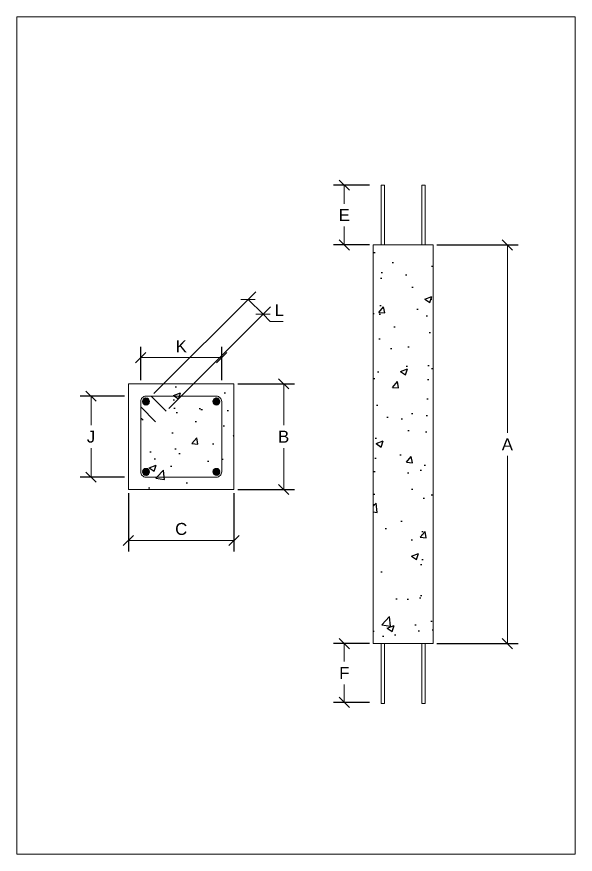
# Model space of a CAD drawing. Header units: metres. Extents: x 2587.7 to 2618, y 1518.7 to 1539.3.
# Drawn here: x 2587.726 to 2590.528, y 1535.013 to 1539.214 of the extents above; entities that cross this region are included whole.
import ezdxf

# ---------------------------------------------------------------- set-up
doc = ezdxf.new("R2010")
doc.units = ezdxf.units.M
doc.header["$MEASUREMENT"] = 0
for name, color, linetype, lineweight in [('BARS', 5, 'Continuous', 20), ('DIMS', 1, 'Continuous', 13), ('SECT', 3, 'Continuous', 20)]:
    doc.layers.add(name, color=color, linetype=linetype, lineweight=lineweight)
doc.layers.add('COLM', color=250, linetype='Continuous')
doc.layers.add('SECTION LINE', color=1, linetype='Continuous')
doc.styles.get("Standard").update_dxf_attribs({"font": 'arial.ttf'})
doc.dimstyles.new('Copy(2) of Standard', dxfattribs={"dimscale": 0.3, "dimtxt": 0.2, "dimasz": 0.17, "dimexe": 0.18, "dimexo": 0.0625, "dimgap": 0.09, "dimtad": 1, "dimtih": 1, "dimtoh": 1, "dimzin": 0, "dimdsep": 46, "dimtxsty": 'Standard', "dimblk": 'OBLIQUE', "dimcen": 0.09, "dimclrd": 1, "dimclre": 253, "dimclrt": 3, "dimadec": 0, "dimazin": 0, "dimtfac": 1, "dimtofl": 0, "dimtmove": 0, "dimatfit": 3, "dimfxl": 1, "dimtolj": 1, "dimtzin": 0, "dimlwd": -1, "dimarcsym": 0})
pattern_1 = [(50, (0, 0), (0.35863009, -0.031376067), [0.0375, -0.4125]), (355, (0, 0), (-0.069375667, 0.376096067), [0.03, -0.33]), (100.451444, (0.0299, -0.0026), (0.289254423, 0.344719995), [0.031870096, -0.350571056]), (46.1842, (0, 0.1), (0.533620665, -0.08275964), [0.05625, -0.61875]), (96.635635, (0.04447, 0.0931), (0.46733097, 0.4870593), [0.04780517, -0.52585688]), (351.184164, (0, 0.1), (0.46733097, 0.4870593), [0.045, -0.495]), (21, (0.05, 0.075), (0.298453526, -0.201309445), [0.0375, -0.4125]), (326, (0.05, 0.075), (0.121657666, 0.362575023), [0.03, -0.33]), (71.451445, (0.07487, 0.05822), (0.42011119, 0.161265576), [0.031870095, -0.350571056]), (37.5, (0, 0), (0.0060799277, 0.166446927), [0, -0.326, 0, -0.335, 0, -0.33125]), (7.5, (0, 0), (0.131534769, 0.197205856), [0, -0.191, 0, -0.3185, 0, -0.12625]), (327.5, (-0.1115, 0), (0.266911218, -0.011277436), [0, -0.125, 0, -0.39, 0, -0.5175]), (317.5, (-0.1615, 0), (0.291593085, 0.050052491), [0, -0.1625, 0, -0.259, 0, -0.3675])]

# ---------------------------------------------------------------- blocks, each defined once
blk = doc.blocks.new('_Oblique')
at = {"color": 0, "linetype": 'ByBlock', "lineweight": -2}
blk.add_line((-0.5, -0.5), (0.5, 0.5), dxfattribs=at)
blk = doc.blocks.new('*D9')
at = {"layer": 'DEFPOINTS', "color": 0, "transparency": 16777216}
for p in [(2588.2862, 1536.8426), (2588.816, 1536.8426), (2588.816, 1536.5862)]:
    blk.add_point(p, dxfattribs=at)
at = {"layer": 'DIMS', "color": 253, "lineweight": -2, "transparency": 16777216}
for p, q in [((2588.2862, 1536.8238), (2588.2862, 1536.5322)), ((2588.816, 1536.8238), (2588.816, 1536.5322))]:
    blk.add_line(p, q, dxfattribs=at)
at = {"layer": 'DIMS', "color": 1, "transparency": 16777216}
blk.add_line((2588.2862, 1536.5862), (2588.816, 1536.5862), dxfattribs=at)
at = {"layer": 'DIMS', "color": 1, "transparency": 16777216, "xscale": 0.051, "yscale": 0.051, "zscale": 0.051, "rotation": 180}
blk.add_blockref('_Oblique', (2588.2862, 1536.5862), dxfattribs=at)
at = {"layer": 'DIMS', "color": 1, "transparency": 16777216, "xscale": 0.051, "yscale": 0.051, "zscale": 0.051}
blk.add_blockref('_Oblique', (2588.816, 1536.5862), dxfattribs=at)
at = {"layer": 'DIMS', "color": 3, "lineweight": 13, "transparency": 16777216, "insert": (2588.5511, 1536.6442), "char_height": 0.06, "attachment_point": 5}
blk.add_mtext('\\A1;C', dxfattribs=at)
blk = doc.blocks.new('*D10')
at = {"layer": 'DEFPOINTS', "color": 0, "transparency": 16777216}
for p in [(2588.816, 1537.3724), (2588.816, 1536.8426), (2589.0652, 1536.8426)]:
    blk.add_point(p, dxfattribs=at)
at = {"layer": 'DIMS', "color": 253, "lineweight": -2, "transparency": 16777216}
for p, q in [((2588.8347, 1537.3724), (2589.1192, 1537.3724)), ((2588.8347, 1536.8426), (2589.1192, 1536.8426))]:
    blk.add_line(p, q, dxfattribs=at)
at = {"layer": 'DIMS', "color": 1, "transparency": 16777216}
for p, q in [((2589.0652, 1537.3724), (2589.0652, 1537.1645)), ((2589.0652, 1536.8426), (2589.0652, 1537.0505))]:
    blk.add_line(p, q, dxfattribs=at)
at = {"layer": 'DIMS', "color": 1, "transparency": 16777216, "xscale": 0.051, "yscale": 0.051, "zscale": 0.051}
for p, rotation in [((2589.0652, 1537.3724), 90), ((2589.0652, 1536.8426), 270)]:
    blk.add_blockref('_Oblique', p, dxfattribs=dict(at, rotation=rotation))
at = {"layer": 'DIMS', "color": 3, "lineweight": 13, "transparency": 16777216, "insert": (2589.0652, 1537.1075), "char_height": 0.06, "attachment_point": 5}
blk.add_mtext('\\A1;B', dxfattribs=at)
blk = doc.blocks.new('*D11')
at = {"layer": 'DEFPOINTS', "color": 0, "transparency": 16777216}
for p in [(2588.9616, 1537.7214), (2588.4009, 1537.3106), (2588.4759, 1537.2356)]:
    blk.add_point(p, dxfattribs=at)
at = {"layer": 'DIMS', "color": 253, "lineweight": -2, "transparency": 16777216}
for p, q in [((2588.4142, 1537.3238), (2588.9249, 1537.8345)), ((2588.4891, 1537.2489), (2588.9998, 1537.7596))]:
    blk.add_line(p, q, dxfattribs=at)
at = {"layer": 'DIMS', "color": 1, "transparency": 16777216}
for p, q in [((2588.8867, 1537.7963), (2588.9616, 1537.7214)), ((2588.9616, 1537.7214), (2588.9977, 1537.6853)), ((2588.9977, 1537.6853), (2589.0622, 1537.6853))]:
    blk.add_line(p, q, dxfattribs=at)
at = {"layer": 'DIMS', "color": 1, "transparency": 16777216, "xscale": 0.051, "yscale": 0.051, "zscale": 0.051}
for p, rotation in [((2588.8867, 1537.7963), 135.0000000001739), ((2588.9616, 1537.7214), 315.0000000001739)]:
    blk.add_blockref('_Oblique', p, dxfattribs=dict(at, rotation=rotation))
at = {"layer": 'DIMS', "color": 3, "lineweight": 13, "transparency": 16777216, "insert": (2589.0434, 1537.7423), "char_height": 0.06, "attachment_point": 5}
blk.add_mtext('\\A1;L', dxfattribs=at)
blk = doc.blocks.new('*D20')
at = {"layer": 'DEFPOINTS', "color": 0, "transparency": 16777216}
for p in [(2589.8144, 1538.0692), (2589.8144, 1536.0692), (2590.1871, 1536.0692)]:
    blk.add_point(p, dxfattribs=at)
at = {"layer": 'DIMS', "color": 253, "lineweight": -2, "transparency": 16777216}
for p, q in [((2589.8332, 1538.0692), (2590.2411, 1538.0692)), ((2589.8332, 1536.0692), (2590.2411, 1536.0692))]:
    blk.add_line(p, q, dxfattribs=at)
at = {"layer": 'DIMS', "color": 1, "transparency": 16777216}
for p, q in [((2590.1871, 1538.0692), (2590.1871, 1537.1262)), ((2590.1871, 1536.0692), (2590.1871, 1537.0122))]:
    blk.add_line(p, q, dxfattribs=at)
at = {"layer": 'DIMS', "color": 1, "transparency": 16777216, "xscale": 0.051, "yscale": 0.051, "zscale": 0.051}
for p, rotation in [((2590.1871, 1538.0692), 90), ((2590.1871, 1536.0692), 270)]:
    blk.add_blockref('_Oblique', p, dxfattribs=dict(at, rotation=rotation))
at = {"layer": 'DIMS', "color": 3, "lineweight": 13, "transparency": 16777216, "insert": (2590.1871, 1537.0692), "char_height": 0.06, "attachment_point": 5}
blk.add_mtext('\\A1;A', dxfattribs=at)
blk = doc.blocks.new('*D21')
at = {"layer": 'DEFPOINTS', "color": 0, "transparency": 16777216}
for p in [(2588.2862, 1537.3106), (2588.0988, 1536.9044), (2588.2862, 1536.9044)]:
    blk.add_point(p, dxfattribs=at)
at = {"layer": 'DIMS', "color": 253, "lineweight": -2, "transparency": 16777216}
for p, q in [((2588.2674, 1537.3106), (2588.0448, 1537.3106)), ((2588.2674, 1536.9044), (2588.0448, 1536.9044))]:
    blk.add_line(p, q, dxfattribs=at)
at = {"layer": 'DIMS', "color": 1, "transparency": 16777216}
for p, q in [((2588.0988, 1537.3106), (2588.0988, 1537.165)), ((2588.0988, 1536.9044), (2588.0988, 1537.05))]:
    blk.add_line(p, q, dxfattribs=at)
at = {"layer": 'DIMS', "color": 1, "transparency": 16777216, "xscale": 0.051, "yscale": 0.051, "zscale": 0.051}
for p, rotation in [((2588.0988, 1537.3106), 90), ((2588.0988, 1536.9044), 270)]:
    blk.add_blockref('_Oblique', p, dxfattribs=dict(at, rotation=rotation))
at = {"layer": 'DIMS', "color": 3, "lineweight": 13, "transparency": 16777216, "insert": (2588.0988, 1537.1075), "char_height": 0.06, "attachment_point": 5}
blk.add_mtext('\\A1;J', dxfattribs=at)
blk = doc.blocks.new('*D22')
at = {"layer": 'DEFPOINTS', "color": 0, "transparency": 16777216}
for p in [(2588.7542, 1537.5042), (2588.348, 1537.3724), (2588.7542, 1537.3724)]:
    blk.add_point(p, dxfattribs=at)
at = {"layer": 'DIMS', "color": 253, "lineweight": -2, "transparency": 16777216}
for p, q in [((2588.348, 1537.3911), (2588.348, 1537.5582)), ((2588.7542, 1537.3911), (2588.7542, 1537.5582))]:
    blk.add_line(p, q, dxfattribs=at)
at = {"layer": 'DIMS', "color": 1, "transparency": 16777216}
blk.add_line((2588.348, 1537.5042), (2588.7542, 1537.5042), dxfattribs=at)
at = {"layer": 'DIMS', "color": 1, "transparency": 16777216, "xscale": 0.051, "yscale": 0.051, "zscale": 0.051, "rotation": 180}
blk.add_blockref('_Oblique', (2588.348, 1537.5042), dxfattribs=at)
at = {"layer": 'DIMS', "color": 1, "transparency": 16777216, "xscale": 0.051, "yscale": 0.051, "zscale": 0.051}
blk.add_blockref('_Oblique', (2588.7542, 1537.5042), dxfattribs=at)
at = {"layer": 'DIMS', "color": 3, "lineweight": 13, "transparency": 16777216, "insert": (2588.5511, 1537.5612), "char_height": 0.06, "attachment_point": 5}
blk.add_mtext('\\A1;K', dxfattribs=at)
blk = doc.blocks.new('*D23')
at = {"layer": 'DEFPOINTS', "color": 0, "transparency": 16777216}
for p in [(2589.3693, 1538.3692), (2589.5144, 1538.3692), (2589.5144, 1538.0692)]:
    blk.add_point(p, dxfattribs=at)
at = {"layer": 'DIMS', "color": 253, "lineweight": -2, "transparency": 16777216}
for p, q in [((2589.4957, 1538.3692), (2589.3153, 1538.3692)), ((2589.4957, 1538.0692), (2589.3153, 1538.0692))]:
    blk.add_line(p, q, dxfattribs=at)
at = {"layer": 'DIMS', "color": 1, "transparency": 16777216}
for p, q in [((2589.3693, 1538.3692), (2589.3693, 1538.2762)), ((2589.3693, 1538.0692), (2589.3693, 1538.1622))]:
    blk.add_line(p, q, dxfattribs=at)
at = {"layer": 'DIMS', "color": 1, "transparency": 16777216, "xscale": 0.051, "yscale": 0.051, "zscale": 0.051}
for p, rotation in [((2589.3693, 1538.3692), 90), ((2589.3693, 1538.0692), 270)]:
    blk.add_blockref('_Oblique', p, dxfattribs=dict(at, rotation=rotation))
at = {"layer": 'DIMS', "color": 3, "lineweight": 13, "transparency": 16777216, "insert": (2589.3693, 1538.2192), "char_height": 0.06, "attachment_point": 5}
blk.add_mtext('\\A1;E', dxfattribs=at)
blk = doc.blocks.new('*D24')
at = {"layer": 'DEFPOINTS', "color": 0, "transparency": 16777216}
for p in [(2589.5144, 1536.0692), (2589.3693, 1535.7745), (2589.5144, 1535.7745)]:
    blk.add_point(p, dxfattribs=at)
at = {"layer": 'DIMS', "color": 253, "lineweight": -2, "transparency": 16777216}
for p, q in [((2589.4957, 1536.0692), (2589.3153, 1536.0692)), ((2589.4957, 1535.7745), (2589.3153, 1535.7745))]:
    blk.add_line(p, q, dxfattribs=at)
at = {"layer": 'DIMS', "color": 1, "transparency": 16777216}
for p, q in [((2589.3693, 1536.0692), (2589.3693, 1535.9789)), ((2589.3693, 1535.7745), (2589.3693, 1535.8649))]:
    blk.add_line(p, q, dxfattribs=at)
at = {"layer": 'DIMS', "color": 1, "transparency": 16777216, "xscale": 0.051, "yscale": 0.051, "zscale": 0.051}
for p, rotation in [((2589.3693, 1536.0692), 90), ((2589.3693, 1535.7745), 270)]:
    blk.add_blockref('_Oblique', p, dxfattribs=dict(at, rotation=rotation))
at = {"layer": 'DIMS', "color": 3, "lineweight": 13, "transparency": 16777216, "insert": (2589.3693, 1535.9219), "char_height": 0.06, "attachment_point": 5}
blk.add_mtext('\\A1;F', dxfattribs=at)

msp = doc.modelspace()

# ---------------------------------------------------------------- hatches: boundary and pattern name
at = {"layer": 'BARS', "lineweight": 13, "true_color": 0x000000}
h = msp.add_hatch(dxfattribs=at)
h.set_pattern_fill('ANSI32', color=18, scale=0.01766)
h.set_pattern_definition([(45, (-1985.181185, -1177.4144296), (-0.004682862214, 0.004682862214), []), (45, (-1985.178063, -1177.4144296), (-0.004682862214, 0.004682862214), [])])
edge = h.paths.add_edge_path()
edge.add_arc((2588.3745, 1537.2841), 0.0177, 0, 360)
edge = h.paths.add_edge_path()
edge.add_arc((2588.7277, 1537.2841), 0.0177, 0, 360)
edge = h.paths.add_edge_path()
edge.add_arc((2588.7277, 1536.9309), 0.0177, 0, 360)
edge = h.paths.add_edge_path()
edge.add_arc((2588.3745, 1536.9309), 0.0177, 0, 360)
at = {"layer": 'SECTION LINE', "true_color": 0x000000}
h = msp.add_hatch(dxfattribs=at)
h.set_pattern_fill('AR-CONC', color=18, scale=0.05)
h.set_pattern_definition(pattern_1)
h.paths.add_polyline_path([(2589.8144, 1538.0692), (2589.5144, 1538.0692), (2589.5144, 1536.0692), (2589.8144, 1536.0692)])
h = msp.add_hatch(dxfattribs=at)
h.set_pattern_fill('AR-CONC', color=18, scale=0.05)
h.set_pattern_definition(pattern_1)
h.paths.add_polyline_path([(2588.816, 1537.3724), (2588.2862, 1537.3724), (2588.2862, 1536.8426), (2588.816, 1536.8426)])
h.paths.add_polyline_path([(2588.7542, 1536.9309, -0.414214), (2588.7277, 1536.9044), (2588.3745, 1536.9044, -0.414214), (2588.348, 1536.9309), (2588.348, 1537.2841, -0.414214), (2588.3745, 1537.3106), (2588.7277, 1537.3106, -0.414214), (2588.7542, 1537.2841)], flags=0)
h.paths.add_polyline_path([(2588.7453, 1536.9309, -1), (2588.71, 1536.9309, -1)], flags=0)
h.paths.add_polyline_path([(2588.71, 1537.2841, -1), (2588.7453, 1537.2841, -1)], flags=0)
h.paths.add_polyline_path([(2588.3921, 1536.9309, -1), (2588.3568, 1536.9309, -1)], flags=0)
h.paths.add_polyline_path([(2588.3568, 1537.2841, -1), (2588.3921, 1537.2841, -1)], flags=0)
h.paths.add_polyline_path([(2588.7542, 1537.2841, 0.414214), (2588.7277, 1537.3106), (2588.3745, 1537.3106, 0.414214), (2588.348, 1537.2841), (2588.348, 1536.9309, 0.414214), (2588.3745, 1536.9044), (2588.7277, 1536.9044, 0.414214), (2588.7542, 1536.9309)], flags=16)
h = msp.add_hatch(dxfattribs=at)
h.set_pattern_fill('AR-CONC', color=18, scale=0.05)
h.set_pattern_definition(pattern_1)
h.paths.add_polyline_path([(2588.7542, 1537.2841, 0.414214), (2588.7277, 1537.3106), (2588.3745, 1537.3106, 0.414214), (2588.348, 1537.2841), (2588.348, 1536.9309, 0.414214), (2588.3745, 1536.9044), (2588.7277, 1536.9044, 0.414214), (2588.7542, 1536.9309)])
h.paths.add_polyline_path([(2588.7453, 1536.9309, -1), (2588.71, 1536.9309, -1)], flags=16)
h.paths.add_polyline_path([(2588.71, 1537.2841, -1), (2588.7453, 1537.2841, -1)], flags=16)
h.paths.add_polyline_path([(2588.3921, 1536.9309, -1), (2588.3568, 1536.9309, -1)], flags=16)
h.paths.add_polyline_path([(2588.3568, 1537.2841, -1), (2588.3921, 1537.2841, -1)], flags=16)

# ---------------------------------------------------------------- linework, layer by layer
at = {"layer": 'BARS', "color": 18, "lineweight": 13, "true_color": 0x000000}
for p, q in [((2589.5544, 1538.3692), (2589.5544, 1538.0692)), ((2589.5544, 1538.3692), (2589.5704, 1538.3692)), ((2589.5704, 1538.3692), (2589.5704, 1538.0692)), ((2589.7584, 1538.3692), (2589.7584, 1538.0692)), ((2589.7584, 1538.3692), (2589.7744, 1538.3692)), ((2589.7744, 1538.3692), (2589.7744, 1538.0692)), ((2589.5544, 1536.0692), (2589.5544, 1535.7692)), ((2589.5704, 1536.0692), (2589.5704, 1535.7692)), ((2589.7584, 1536.0692), (2589.7584, 1535.7692)), ((2589.7744, 1536.0692), (2589.7744, 1535.7692)), ((2589.5544, 1535.7692), (2589.5704, 1535.7692)), ((2589.7584, 1535.7692), (2589.7744, 1535.7692))]:
    msp.add_line(p, q, dxfattribs=at)
for centre in [(2588.3745, 1537.2841), (2588.7277, 1537.2841), (2588.3745, 1536.9309), (2588.7277, 1536.9309)]:
    msp.add_circle(centre, 0.0177, dxfattribs=at)
at = {"layer": 'COLM', "color": 18, "lineweight": 13, "true_color": 0x000000}
msp.add_line((2589.5144, 1536.0692), (2589.8144, 1536.0692), dxfattribs=at)
for points in [[(2587.7264, 1535.0125), (2590.5276, 1535.0125), (2590.5276, 1539.2143), (2587.7264, 1539.2143)], [(2589.5144, 1538.0692), (2589.8144, 1538.0692), (2589.8144, 1536.0692), (2589.5144, 1536.0692)], [(2588.2862, 1537.3724), (2588.816, 1537.3724), (2588.816, 1536.8426), (2588.2862, 1536.8426)]]:
    msp.add_lwpolyline(points, close=True, dxfattribs=at)
at = {"layer": 'SECT', "color": 18, "lineweight": 13, "true_color": 0x000000}
for p, q in [((2588.4009, 1537.3106), (2588.4759, 1537.2356)), ((2588.348, 1537.2576), (2588.4229, 1537.1827))]:
    msp.add_line(p, q, dxfattribs=at)
msp.add_lwpolyline([(2588.348, 1537.2841, -0.414214), (2588.3745, 1537.3106), (2588.7277, 1537.3106, -0.414214), (2588.7542, 1537.2841), (2588.7542, 1536.9309, -0.414214), (2588.7277, 1536.9044), (2588.3745, 1536.9044, -0.414214), (2588.348, 1536.9309)], format="xyb", close=True, dxfattribs=at)

# ---------------------------------------------------------------- dimensions: what is measured, and where the dimension line sits
at = {"layer": 'DIMS', "color": 18, "lineweight": 13, "true_color": 0x000000}
for base, p1, p2, text, picture, middle in [((2589.3693, 1538.3692), (2589.5144, 1538.0692), (2589.5144, 1538.3692), 'E', '*D23', (2589.3693, 1538.2192)), ((2590.1871, 1536.0692), (2589.8144, 1538.0692), (2589.8144, 1536.0692), 'A', '*D20', (2590.1871, 1537.0692)), ((2588.0988, 1536.9044), (2588.2862, 1537.3106), (2588.2862, 1536.9044), 'J', '*D21', (2588.0988, 1537.1075)), ((2589.3693, 1535.7745), (2589.5144, 1536.0692), (2589.5144, 1535.7745), 'F', '*D24', (2589.3693, 1535.9219))]:
    dim = msp.add_linear_dim(base=base, p1=p1, p2=p2, angle=90, text=text, dimstyle='Copy(2) of Standard', dxfattribs=at)
    dim.commit()
    dim.dimension.update_dxf_attribs({"geometry": picture, "text_midpoint": middle})
dim = msp.add_aligned_dim(p1=(2588.4009, 1537.3106), p2=(2588.4759, 1537.2356), distance=0.687, text='L', dimstyle='Copy(2) of Standard', override={"dimclrt": 3}, dxfattribs=at)
dim.commit()
dim.dimension.update_dxf_attribs({"geometry": '*D11', "text_midpoint": (2589.0434, 1537.7423)})
dim = msp.add_linear_dim(base=(2588.7542, 1537.5042), p1=(2588.348, 1537.3724), p2=(2588.7542, 1537.3724), text='K', dimstyle='Copy(2) of Standard', dxfattribs=at)
dim.commit()
dim.dimension.update_dxf_attribs({"geometry": '*D22', "text_midpoint": (2588.5511, 1537.5612)})
dim = msp.add_linear_dim(base=(2589.0652, 1536.8426), p1=(2588.816, 1537.3724), p2=(2588.816, 1536.8426), angle=90, text='B', dimstyle='Copy(2) of Standard', override={"dimclrt": 3}, dxfattribs=at)
dim.commit()
dim.dimension.update_dxf_attribs({"geometry": '*D10', "text_midpoint": (2589.0652, 1537.1075)})
dim = msp.add_linear_dim(base=(2588.816, 1536.5862), p1=(2588.2862, 1536.8426), p2=(2588.816, 1536.8426), text='C', dimstyle='Copy(2) of Standard', override={"dimclrt": 3}, dxfattribs=at)
dim.commit()
dim.dimension.update_dxf_attribs({"geometry": '*D9', "text_midpoint": (2588.5511, 1536.6442)})

doc.saveas('drawing.dxf')
